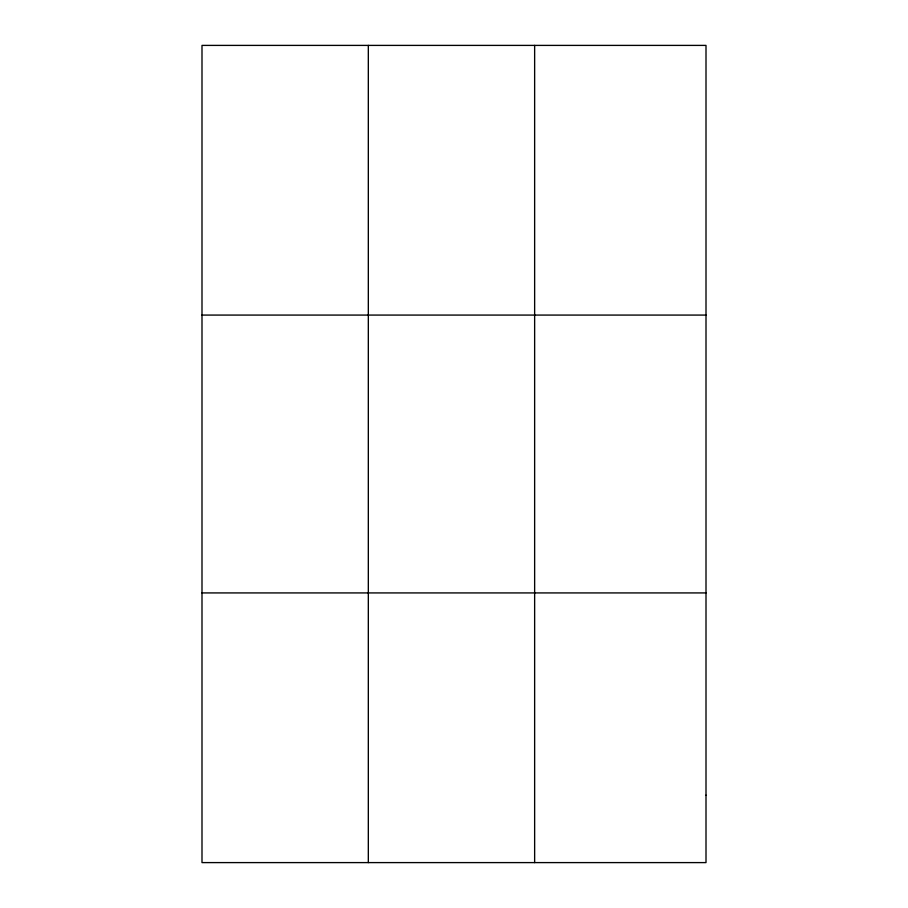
<?xml version="1.0" encoding="UTF-8"?>
<svg xmlns="http://www.w3.org/2000/svg" width="908" height="908" viewBox="0 0 908 908"><rect width="100%" height="100%" fill="white"/><g stroke="black" fill="none" stroke-linecap="round" stroke-linejoin="round"><path stroke-width="1.36" d="M368.319 862.6L368.319 45.4M534.642 862.6L534.642 45.4M201.996 315.076L706.004 315.076M201.996 592.924L706.004 592.924M706.004 795.181L706.004 862.6L201.996 862.6L201.996 45.4L706.004 45.4L706.004 795.181"/></g></svg>
